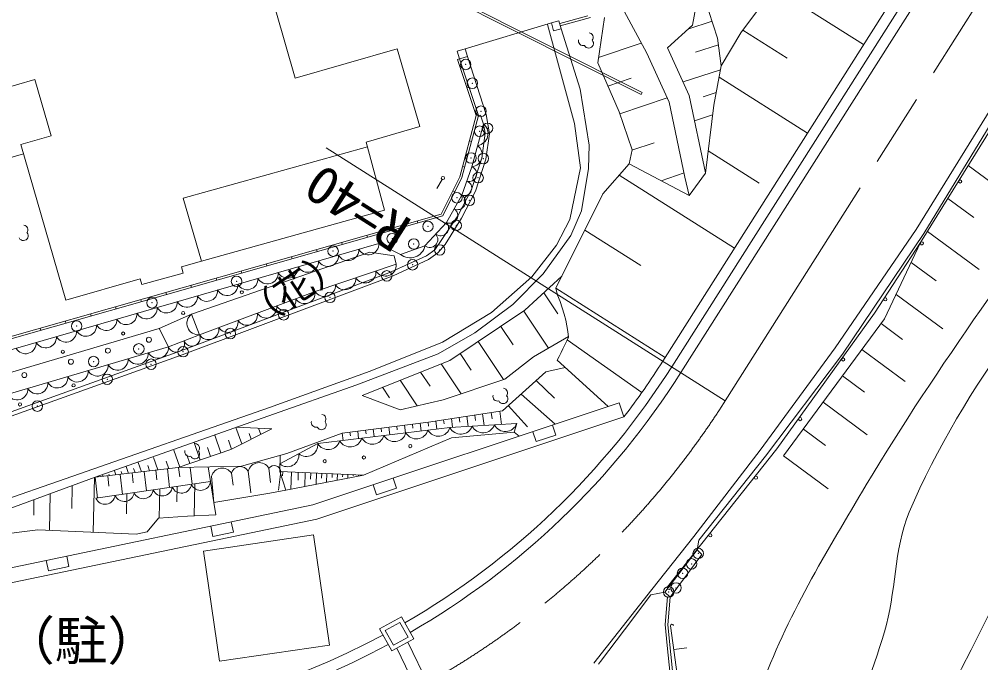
# Model space of a CAD drawing. Units: millimetres, scale not verified. Extents: x 40000 to 680000, y 20000 to 380000.
# Drawn here: x 239551 to 285331, y 267127 to 297791 of the extents above; entities that cross this region are included whole.
import ezdxf
from ezdxf.enums import TextEntityAlignment as Align

# ---------------------------------------------------------------- set-up
doc = ezdxf.new("R2010")
doc.units = ezdxf.units.MM
doc.header["$LTSCALE"] = 1000
doc.header["$PDMODE"] = 32
doc.header["$PDSIZE"] = 500
doc.linetypes.add('CHAIN', pattern=[18.5, 12, -1.5, 3.5, -1.5])
for name, color, linetype, lineweight in [('M-BGD', 7, 'Continuous', 13), ('M-BMK', 2, 'CHAIN', 13), ('M-STR-HTXT', 7, 'Continuous', 13)]:
    doc.layers.add(name, color=color, linetype=linetype, lineweight=lineweight)
doc.styles.add('ＭＳ ゴシック', font='')
doc.styles.get('ＭＳ ゴシック').set_extended_font_data('MS Gothic')

# ---------------------------------------------------------------- blocks, each defined once
blk = doc.blocks.new('circle')
at = {"color": 0, "linetype": 'Continuous', "lineweight": -2}
blk.add_circle((0, 0), 1.25, dxfattribs=at)

msp = doc.modelspace()

# ---------------------------------------------------------------- linework, layer by layer
at = {"layer": 'M-BGD'}
for p, q in [((270305, 281674), (283734, 302857)), ((270618, 281233), (284156, 302589)), ((271057, 280955), (284596, 302310)), ((257676, 300100), (269214, 294295)), ((269169, 294205), (257701, 299975)), ((271969, 299448), (271600, 297511)), ((272803, 296882), (271969, 299448)), ((279755, 296579), (275496, 299279)), ((251762, 298187), (252694, 294979)), ((269426, 296176), (268251, 298342)), ((260790, 296384), (264892, 297615)), ((265248, 297715), (264891, 297616)), ((264891, 297616), (264995, 297240)), ((265352, 297339), (265248, 297715)), ((266619, 297952), (265282, 297590)), ((266755, 297875), (265312, 297484)), ((267423, 297868), (267091, 295713)), ((272540, 297691), (271389, 297317)), ((265995, 292824), (264703, 297540)), ((264995, 297240), (265352, 297339)), ((265352, 297339), (266257, 294452)), ((271600, 297511), (270414, 296420)), ((274003, 297272), (276121, 295929)), ((272970, 295573), (272803, 296882)), ((252694, 294979), (257541, 296387)), ((257541, 296387), (258621, 292676)), ((260790, 296384), (260406, 296271)), ((260406, 296271), (260517, 295896)), ((260900, 296010), (260790, 296384)), ((267129, 295960), (269167, 296654)), ((271454, 294152), (270414, 296420)), ((272843, 296571), (271756, 296218)), ((260412, 295865), (260900, 296010)), ((260412, 295865), (261306, 293198)), ((260517, 295897), (261421, 293202)), ((260899, 296013), (261778, 293251)), ((270498, 293837), (269426, 296176)), ((268109, 293384), (267091, 295713)), ((272935, 295382), (271155, 294804)), ((287119, 295652), (282258, 287778)), ((287423, 295468), (282626, 287588)), ((240294, 294920), (235491, 293534)), ((240294, 294920), (241071, 292230)), ((267577, 294601), (268689, 294980)), ((277084, 292366), (272871, 295037)), ((260969, 294549), (260865, 294514)), ((266257, 294452), (266690, 291792)), ((268143, 293283), (270399, 294052)), ((269214, 294295), (269169, 294205)), ((272227, 290479), (271454, 294152)), ((272734, 294300), (272121, 294100)), ((282466, 287151), (286660, 293946)), ((270498, 293837), (271248, 290273)), ((261306, 293198), (260524, 290282)), ((261421, 293202), (260628, 290243)), ((261516, 293225), (261421, 293202)), ((261650, 292797), (261516, 293225)), ((261778, 293251), (261938, 292330)), ((268727, 291568), (268109, 293384)), ((272566, 293228), (271702, 292947)), ((258621, 292676), (256071, 291933)), ((261102, 290752), (261650, 292797)), ((261739, 292358), (261650, 292797)), ((266266, 290710), (265995, 292824)), ((239630, 291814), (241071, 292230)), ((261739, 292358), (261574, 291171)), ((261938, 292330), (261769, 291126)), ((241773, 284410), (239630, 291814)), ((247356, 289264), (256132, 291704)), ((256934, 288687), (256071, 291933)), ((261091, 291971), (260985, 291999)), ((266690, 291792), (266662, 290675)), ((268724, 291551), (269776, 291909)), ((239756, 291375), (238987, 291153)), ((261574, 291171), (261088, 289683)), ((268598, 290899), (268727, 291568)), ((272359, 291517), (274783, 289980)), ((260626, 289402), (261102, 290752)), ((260761, 290739), (260655, 290768)), ((261769, 291126), (261274, 289605)), ((265758, 288254), (266266, 290710)), ((284732, 290823), (287197, 289008)), ((260524, 290282), (259635, 288503)), ((266662, 290675), (266326, 288669)), ((273606, 286881), (268121, 290358)), ((270120, 290096), (271207, 290466)), ((271248, 290273), (271445, 289397)), ((272231, 290461), (272224, 290492)), ((259684, 290160), (259431, 289729)), ((259718, 288422), (260628, 290243)), ((260626, 289402), (259892, 288104)), ((260288, 289563), (260190, 289612)), ((261088, 289683), (260439, 288418)), ((261274, 289605), (260611, 288315)), ((247356, 289264), (248229, 286267)), ((283763, 289253), (284996, 288345)), ((259635, 288503), (223801, 278300)), ((223829, 278204), (259718, 288422)), ((256934, 288687), (248229, 286267)), ((260439, 288418), (259338, 286808)), ((266326, 288669), (265810, 287489)), ((258522, 288082), (258494, 288178)), ((259892, 288104), (258867, 286998)), ((260611, 288315), (259831, 287059)), ((265131, 287030), (265758, 288254)), ((257325, 287741), (257298, 287837)), ((266481, 287748), (269154, 286054)), ((282258, 287778), (278391, 282128)), ((282626, 287588), (278752, 281837)), ((282794, 287682), (285262, 285864)), ((256675, 287108), (224045, 277683)), ((254933, 287060), (254905, 287156)), ((256129, 287400), (256102, 287497)), ((257710, 286587), (256675, 287108)), ((259483, 286666), (259831, 287059)), ((265810, 287489), (264503, 285664)), ((280278, 283789), (282466, 287151)), ((280751, 283509), (282466, 287151)), ((247751, 283732), (256242, 286695)), ((253737, 286719), (253709, 286815)), ((257397, 286515), (256242, 286695)), ((258867, 286998), (257710, 286587)), ((259338, 286808), (258941, 286521)), ((259042, 286347), (259483, 286666)), ((263961, 285521), (265131, 287030)), ((248229, 286267), (247272, 285991)), ((251344, 286038), (251317, 286134)), ((252540, 286379), (252513, 286475)), ((258941, 286521), (257266, 285754)), ((257350, 285572), (259042, 286347)), ((257503, 286119), (257397, 286515)), ((282017, 286197), (283204, 285323)), ((247355, 285685), (245387, 285151)), ((257279, 285759), (247246, 281987)), ((247355, 285685), (247272, 285991)), ((250148, 285697), (250120, 285794)), ((253635, 284818), (257503, 286119)), ((241773, 284410), (245312, 285428)), ((245387, 285151), (245312, 285428)), ((247315, 281799), (257350, 285572)), ((248951, 285357), (248924, 285453)), ((262031, 283825), (263961, 285521)), ((264503, 285664), (263048, 284203)), ((263631, 283922), (265383, 285545)), ((246559, 284675), (246531, 284772)), ((247755, 285016), (247728, 285112)), ((248137, 282757), (253635, 284818)), ((270305, 281674), (265098, 284975)), ((245362, 284335), (245335, 284431)), ((264523, 284749), (265187, 283761)), ((281298, 284670), (283520, 283033)), ((244166, 283994), (244139, 284090)), ((260051, 281535), (263631, 283922)), ((263048, 284203), (261249, 282846)), ((263574, 283883), (264754, 282125)), ((241773, 283313), (241746, 283409)), ((242970, 283654), (242942, 283750)), ((246221, 283052), (247751, 283732)), ((247751, 283732), (248137, 282757)), ((259711, 282405), (262031, 283825)), ((275620, 277321), (280278, 283789)), ((275945, 276984), (280751, 283509)), ((246221, 283052), (224526, 276660)), ((240577, 282972), (240550, 283069)), ((246652, 282184), (246221, 283052)), ((262484, 283156), (263071, 282282)), ((280587, 283286), (281609, 282533)), ((248137, 282757), (246652, 282184)), ((261249, 282846), (259491, 281851)), ((264039, 281706), (265700, 282679)), ((269199, 280011), (265641, 282513)), ((230393, 277369), (246652, 282184)), ((256260, 281021), (259711, 282405)), ((261394, 282430), (262611, 280617)), ((278391, 282128), (274829, 277259)), ((279676, 282050), (281737, 280532)), ((224137, 273478), (247315, 281799)), ((247246, 281987), (224371, 273775)), ((259491, 281851), (255618, 280373)), ((260539, 281860), (261069, 281071)), ((264039, 281706), (262669, 280636)), ((270196, 281501), (270305, 281674)), ((278752, 281837), (275079, 276973)), ((255871, 279865), (260051, 281535)), ((259632, 281367), (260587, 279946)), ((265551, 281191), (264620, 280993)), ((251466, 279285), (256260, 281021)), ((258657, 280978), (259111, 280300)), ((262669, 280636), (259735, 279663)), ((262556, 279131), (264620, 280993)), ((278751, 280794), (279790, 280028)), ((255618, 280373), (251386, 278883)), ((256843, 280253), (257185, 279745)), ((257681, 280588), (258500, 279368)), ((264155, 280574), (265037, 279736)), ((257693, 279174), (255871, 279865)), ((263444, 279932), (265060, 278491)), ((251466, 279285), (241740, 275887)), ((259735, 279663), (257693, 279174)), ((262837, 279384), (263751, 278375)), ((268121, 279510), (268342, 278845)), ((277825, 279537), (279919, 277995)), ((251386, 278883), (243169, 275964)), ((253717, 273977), (268342, 278845)), ((259037, 278595), (262556, 279131)), ((260497, 278817), (260526, 278592)), ((260868, 278874), (260930, 278389)), ((261239, 278930), (261272, 278671)), ((261610, 278987), (261680, 278432)), ((262024, 279050), (262062, 278753)), ((262439, 279113), (262519, 278481)), ((250145, 277555), (249871, 278345)), ((251575, 278272), (249884, 278349)), ((254922, 278071), (259037, 278595)), ((257154, 278355), (257200, 277991)), ((257526, 278403), (257549, 278220)), ((257898, 278450), (257945, 278082)), ((258270, 278497), (258294, 278312)), ((258642, 278545), (258689, 278172)), ((259014, 278592), (259038, 278405)), ((259385, 278648), (259434, 278263)), ((259756, 278704), (259781, 278506)), ((260058, 278339), (263237, 278527)), ((260127, 278761), (260179, 278346)), ((263122, 278118), (263237, 278527)), ((265104, 277978), (264946, 278453)), ((249157, 277133), (248864, 277977)), ((249627, 277296), (251575, 278272)), ((250596, 277782), (250502, 278054)), ((251048, 278008), (250947, 278301)), ((254922, 278071), (252295, 277106)), ((260058, 278339), (253763, 277573)), ((254922, 278071), (254967, 277720)), ((255294, 278119), (255317, 277942)), ((255666, 278166), (255711, 277810)), ((256038, 278213), (256061, 278034)), ((256410, 278261), (256456, 277901)), ((256782, 278308), (256805, 278127)), ((260133, 277845), (263122, 278118)), ((263122, 278118), (263348, 277921)), ((263997, 278137), (264155, 277663)), ((264155, 277663), (265104, 277978)), ((276885, 278260), (277941, 277483)), ((248164, 276789), (247877, 277617)), ((249661, 277313), (249515, 277737)), ((253763, 277573), (251964, 276599)), ((260133, 277845), (255946, 276070)), ((247191, 276453), (246910, 277264)), ((249627, 277296), (247117, 276427)), ((247677, 276621), (247535, 277031)), ((248660, 276961), (248516, 277379)), ((250128, 276488), (252295, 277106)), ((251954, 276241), (251976, 277015)), ((270422, 270746), (275620, 277321)), ((274829, 277259), (271673, 273140)), ((275079, 276973), (271915, 272970)), ((275945, 276984), (278072, 275416)), ((245371, 276222), (245217, 276667)), ((245760, 276268), (245669, 276530)), ((246149, 276314), (245940, 276916)), ((246673, 276375), (246549, 276731)), ((243169, 275964), (247117, 276427)), ((243541, 276007), (243515, 276082)), ((243846, 276043), (243822, 276112)), ((244151, 276079), (244082, 276277)), ((244354, 276103), (244466, 275149)), ((244456, 276115), (244411, 276245)), ((244761, 276151), (244649, 276472)), ((244927, 276170), (244982, 275701)), ((245066, 276186), (244999, 276378)), ((245499, 276237), (245608, 275315)), ((246053, 276302), (246106, 275849)), ((246606, 276367), (246711, 275476)), ((247117, 276427), (250128, 276488)), ((247141, 276427), (247192, 275991)), ((247682, 276438), (247777, 275632)), ((248822, 274763), (248542, 276456)), ((249652, 276156), (249737, 275596)), ((250454, 276252), (250574, 275218)), ((251441, 276403), (251510, 275716)), ((252005, 276245), (251900, 275349)), ((251954, 276241), (252243, 275352)), ((251954, 276241), (255946, 276070)), ((252100, 276232), (252092, 276037)), ((255946, 276070), (252243, 275352)), ((252509, 276215), (252475, 275397)), ((252839, 276201), (252824, 275831)), ((253170, 276187), (253142, 275526)), ((253437, 276176), (253424, 275877)), ((253704, 276165), (253681, 275631)), ((253953, 276154), (253943, 275917)), ((254203, 276144), (254186, 275729)), ((254453, 276133), (254445, 275955)), ((254703, 276123), (254690, 275827)), ((254953, 276112), (254948, 275994)), ((255202, 276102), (255195, 275925)), ((255452, 276091), (255450, 276032)), ((255702, 276081), (255699, 276023)), ((243169, 275964), (234211, 272682)), ((234330, 273306), (241740, 275887)), ((243129, 275949), (243078, 273348)), ((243169, 275964), (243285, 274976)), ((243205, 274965), (248657, 275760)), ((243762, 276033), (243819, 275548)), ((247910, 275651), (247880, 274120)), ((248822, 274763), (248712, 276013)), ((256407, 275610), (256565, 275136)), ((257513, 275452), (257355, 275926)), ((241023, 275177), (240988, 273435)), ((242076, 275563), (242055, 274477)), ((244675, 275179), (244657, 274231)), ((246241, 275408), (246214, 274021)), ((247076, 275529), (247061, 274800)), ((251486, 275205), (248822, 274763)), ((251486, 275205), (252243, 275352)), ((256565, 275136), (257513, 275452)), ((240253, 274895), (240239, 274164)), ((248822, 274763), (248919, 274182)), ((253717, 273977), (223847, 267743)), ((245649, 273360), (246184, 274019)), ((246184, 274019), (247568, 274118)), ((247568, 274118), (248919, 274182)), ((249748, 273353), (249645, 273843)), ((240432, 273458), (234211, 272682)), ((245117, 273263), (240432, 273458)), ((245117, 273263), (245649, 273360)), ((248667, 273638), (248769, 273149)), ((248769, 273149), (249748, 273353)), ((253565, 273218), (248320, 272453)), ((253565, 273218), (254329, 267973)), ((269677, 270622), (271673, 273140)), ((271835, 272502), (271915, 272970)), ((249085, 267209), (248320, 272453)), ((270295, 270498), (271835, 272502)), ((271835, 272502), (272056, 272286)), ((240835, 272004), (240937, 271514)), ((241916, 271719), (241814, 272208)), ((272056, 272286), (270540, 270255)), ((240937, 271514), (241916, 271719)), ((269677, 270622), (266904, 267101)), ((268366, 268693), (269621, 270371)), ((269621, 270371), (270295, 270498)), ((270540, 270255), (270295, 270498)), ((270410, 270266), (270300, 268950)), ((270410, 270266), (270540, 270255)), ((270540, 270255), (270430, 268941)), ((270399, 267950), (270300, 268950)), ((270430, 268941), (270747, 265889)), ((271180, 264459), (270552, 268882)), ((268366, 268693), (267223, 267193)), ((254329, 267973), (249085, 267209)), ((259408, 263947), (257521, 267821)), ((259947, 264210), (258046, 268114)), ((270399, 267950), (270734, 264675)), ((270712, 267758), (271339, 267847)), ((267223, 267193), (267135, 267069))]:
    msp.add_line(p, q, dxfattribs=at)
for points in [[(265098, 284975), (267341, 289473), (268598, 290899), (271445, 289397), (272231, 290461), (272623, 293702), (272970, 295573), (273911, 297148), (276904, 301171), (279387, 305612), (281542, 309762), (283997, 313463), (277455, 311975), (280434, 317369)], [(267592, 279333), (265165, 281541), (265261, 281722), (265352, 281906), (265440, 282091), (265528, 282275), (265616, 282460), (265704, 282643), (265673, 282908), (265628, 283180), (265568, 283459), (265494, 283745), (265405, 284036), (265301, 284335), (265180, 284640), (265098, 284975)], [(223704, 268428), (253534, 274654), (268121, 279510)]]:
    msp.add_lwpolyline(points, dxfattribs=at)
for points in [[(257752, 269324), (258337, 268276), (257289, 267691), (256704, 268739)], [(257675, 269052), (258065, 268353), (257366, 267963), (256976, 268662)]]:
    msp.add_lwpolyline(points, close=True, dxfattribs=at)
for centre, radius in [((259722, 290225), 75), ((284350, 290061), 75), ((280791, 284441), 75), ((245727, 282518), 120), ((243773, 281999), 120), ((242014, 281472), 120), ((278778, 281578), 75), ((239794, 280834), 120), ((276733, 278738), 75), ((274627, 275944), 75), ((272456, 273198), 75)]:
    msp.add_circle(centre, radius, dxfattribs=at)
for centre, radius, start, end in [((266652, 296925), 225, 322.7375, 82.4605), ((266403, 296758), 225, 165.2994, 285.0224), ((266664, 296639), 225, 206.0201, 41.7398), ((261296, 292344), 575, 278.0377, 51.9464), ((261022, 291322), 575, 278.0377, 51.9464), ((260975, 290418), 358, 251.8848, 69.2948), ((260738, 289742), 358, 251.8848, 69.2948), ((260422, 289089), 374, 244.1028, 56.8904), ((260055, 288440), 374, 244.1028, 56.8904), ((239741, 287757), 225, 322.7375, 82.4605), ((259615, 287847), 378, 231.4503, 42.9082), ((239753, 287471), 225, 206.0201, 41.7398), ((259102, 287294), 378, 231.4503, 42.9082), ((256164, 287077), 512, 208.7328, 3.4898), ((282530, 287112), 75, 148.3138, 328.3138), ((282529, 287111), 75, 326.9492, 146.9492), ((255205, 286799), 512, 208.7328, 3.4898), ((258167, 287135), 713, 230.1387, 348.9373), ((253285, 286245), 512, 208.7328, 3.4898), ((254245, 286522), 512, 208.7328, 3.4898), ((251366, 285691), 512, 208.7328, 3.4898), ((252325, 285968), 512, 208.7328, 3.4898), ((256013, 285750), 525, 212.3711, 4.7826), ((256980, 286075), 525, 212.3711, 4.7826), ((250406, 285413), 512, 208.7328, 3.4898), ((255046, 285425), 525, 212.3711, 4.7826), ((248487, 284859), 512, 208.7328, 3.4898), ((249446, 285136), 512, 208.7328, 3.4898), ((253142, 284740), 499, 212.0234, 9.0745), ((254079, 285100), 525, 212.3711, 4.7826), ((246567, 284305), 512, 208.7328, 3.4898), ((247527, 284582), 512, 208.7328, 3.4898), ((252226, 284396), 499, 212.0234, 9.0745), ((245607, 284027), 512, 208.7328, 3.4898), ((251309, 284053), 499, 212.0234, 9.0745), ((243688, 283473), 512, 208.7328, 3.4898), ((244648, 283750), 512, 208.7328, 3.4898), ((248077, 283297), 543, 126.8811, 276.3075), ((249476, 283366), 499, 212.0234, 9.0745), ((250393, 283709), 499, 212.0234, 9.0745), ((241769, 282918), 512, 208.7328, 3.4898), ((242728, 283196), 512, 208.7328, 3.4898), ((248560, 283022), 499, 212.0234, 9.0745), ((240809, 282641), 512, 208.7328, 3.4898), ((247024, 282325), 398, 200.8202, 21.4525), ((247766, 282612), 398, 200.8202, 21.4525), ((239849, 282364), 512, 208.7328, 3.4898), ((246143, 282148), 511, 209.0354, 3.9532), ((244230, 281582), 511, 209.0354, 3.9532), ((245186, 281865), 511, 209.0354, 3.9532), ((243273, 281299), 511, 209.0354, 3.9532), ((239385, 301033), 36980, 300.0721, 327.627), ((239385, 301033), 36480, 322.5387, 327.627), ((241360, 280732), 511, 209.0354, 3.9532), ((242317, 281015), 511, 209.0354, 3.9532), ((239385, 301033), 37500, 300.0592, 327.627), ((239447, 280166), 511, 209.0354, 3.9532), ((240404, 280449), 511, 209.0354, 3.9532), ((262576, 279986), 225, 322.7375, 82.4605), ((262327, 279819), 225, 165.2994, 285.0224), ((262587, 279700), 225, 206.0201, 41.7398), ((253932, 278741), 225, 322.7375, 82.4605), ((253683, 278574), 225, 165.2994, 285.0224), ((253943, 278455), 225, 206.0201, 41.7398), ((260574, 278597), 577, 206.5799, 340.1906), ((261634, 278660), 577, 206.5799, 340.1906), ((262694, 278722), 577, 206.5799, 340.1906), ((256359, 278115), 574, 209.8988, 343.9633), ((257408, 278242), 574, 209.8988, 343.9633), ((258457, 278370), 574, 209.8988, 343.9633), ((259506, 278497), 574, 209.8988, 343.9633), ((247905, 277353), 225, 322.7375, 82.4605), ((253219, 277504), 548, 229.652, 7.222), ((254260, 277859), 574, 209.8988, 343.9633), ((255309, 277987), 574, 209.8988, 343.9633), ((247656, 277185), 225, 165.2994, 285.0224), ((247916, 277067), 225, 206.0201, 41.7398), ((252319, 277017), 548, 229.652, 7.222), ((250979, 276122), 541, 31.2987, 166.059), ((251690, 276206), 317, 6.9859, 141.7461), ((249211, 275889), 515, 31.2368, 165.997), ((250073, 276037), 438, 29.4752, 164.2355), ((247276, 275686), 476, 203.6643, 352.9377), ((248185, 275819), 476, 203.6643, 352.9377), ((244550, 275288), 476, 203.6643, 352.9377), ((245459, 275421), 476, 203.6643, 352.9377), ((246367, 275553), 476, 203.6643, 352.9377), ((243641, 275156), 476, 203.6643, 352.9377), ((270481, 270699), 75, 141.671, 321.671), ((270627, 268893), 75, 8.072, 188.072), ((239385, 301033), 36980, 251.7738, 298.2127), ((239385, 301033), 37500, 251.7738, 298.2256)]:
    msp.add_arc(centre, radius, start, end, dxfattribs=at)
for points, knots in [([(274061, 262028), (274319, 263293), (274407, 264605), (274836, 265823), (276056, 269282), (278003, 272452), (279882, 275602), (283299, 281331), (287283, 286706), (291169, 292127), (292159, 293508), (293206, 294847), (294232, 296201), (297436, 300432), (300407, 304856), (303890, 308860), (306379, 311721), (309257, 314220), (311892, 316947), (314619, 319769), (317763, 322266), (319972, 325509), (321202, 327316), (322198, 329312), (322890, 331391)], [0, 0, 0, 0, 1, 1, 1, 2, 2, 2, 3, 3, 3, 4, 4, 4, 5, 5, 5, 6, 6, 6, 7, 7, 7, 8, 8, 8, 8]), ([(270264, 245946), (272184, 249671), (274267, 253316), (276025, 257120), (277762, 260875), (279534, 264644), (280746, 268600), (281315, 270457), (281174, 272515), (281928, 274305), (284519, 280451), (288949, 285686), (293120, 290890), (294199, 292237), (295596, 293306), (296677, 294651), (300027, 298821), (302252, 303830), (305687, 307931), (308167, 310892), (311238, 313301), (313984, 316016), (316843, 318843), (320185, 321271), (322499, 324559), (323782, 326382), (324912, 328350), (325802, 330411)], [0, 0, 0, 0, 1, 1, 1, 2, 2, 2, 3, 3, 3, 4, 4, 4, 5, 5, 5, 6, 6, 6, 7, 7, 7, 8, 8, 8, 9, 9, 9, 9]), ([(271893, 243039), (276813, 252463), (281939, 261781), (286652, 271310), (289632, 277335), (291140, 284215), (295196, 289575), (296263, 290985), (298076, 291688), (299210, 293045), (302680, 297193), (304092, 302789), (307484, 307002), (309955, 310071), (313236, 312390), (316134, 315060), (319198, 317883), (322294, 320672), (325374, 323478)], [0, 0, 0, 0, 1, 1, 1, 2, 2, 2, 3, 3, 3, 4, 4, 4, 5, 5, 5, 6, 6, 6, 6])]:
    msp.add_open_spline(points, degree=3, knots=knots, dxfattribs=at)
for p in [(260809, 295636), (261125, 294742), (261536, 293408), (261471, 292456), (261846, 292595), (261061, 291179), (261649, 291153), (261399, 290239), (260389, 289284), (260983, 289161), (259010, 287916), (260357, 287968), (257310, 287334), (258335, 287080), (259571, 286799), (254497, 286741), (258280, 286089), (257049, 285563), (249896, 285302), (254348, 284536), (245870, 284278), (252141, 283708), (242285, 283167), (249600, 282813), (245245, 282083), (247353, 281947), (243091, 281480), (245827, 281354), (243743, 280635), (240413, 279355), (271877, 272339), (271559, 271841), (271133, 271392), (270470, 270499), (270822, 270694)]:
    msp.add_point(p, dxfattribs=at)
at = {"layer": 'M-BMK'}
msp.add_line((273169, 279616), (286707, 300971), dxfattribs=at)
msp.add_arc((239386, 301033), 40000, 289.7002, 327.6269, dxfattribs=at)
at = {"layer": 'M-STR-HTXT'}
msp.add_line((273169, 279616), (254166, 291663), dxfattribs=at)

# ---------------------------------------------------------------- block references
at = {"layer": 'M-BGD', "xscale": 60, "yscale": 60, "rotation": 33.9}
for p in [(250149, 284781), (247355, 283789), (244501, 282815), (241628, 281946), (242137, 280346), (239585, 279437), (258170, 277451), (255961, 276910), (254094, 276736)]:
    msp.add_blockref('circle', p, dxfattribs=at)

# ---------------------------------------------------------------- texts
at = {"layer": 'M-BGD', "style": 'ＭＳ ゴシック'}
msp.add_text('（花）', height=1320, rotation=33.88, dxfattribs=at).set_placement((252625, 284959), align=Align.MIDDLE_CENTER)
msp.add_text('（駐）', height=1833, dxfattribs=at).set_placement((242497, 268181), align=Align.MIDDLE_CENTER)
at = {"layer": 'M-STR-HTXT', "style": 'ＭＳ ゴシック', "width": 1.05}
msp.add_text('R=40', height=1833, rotation=147.627, dxfattribs=at).set_placement((254220, 291422), align=Align.BOTTOM_RIGHT)

doc.saveas('drawing.dxf')
